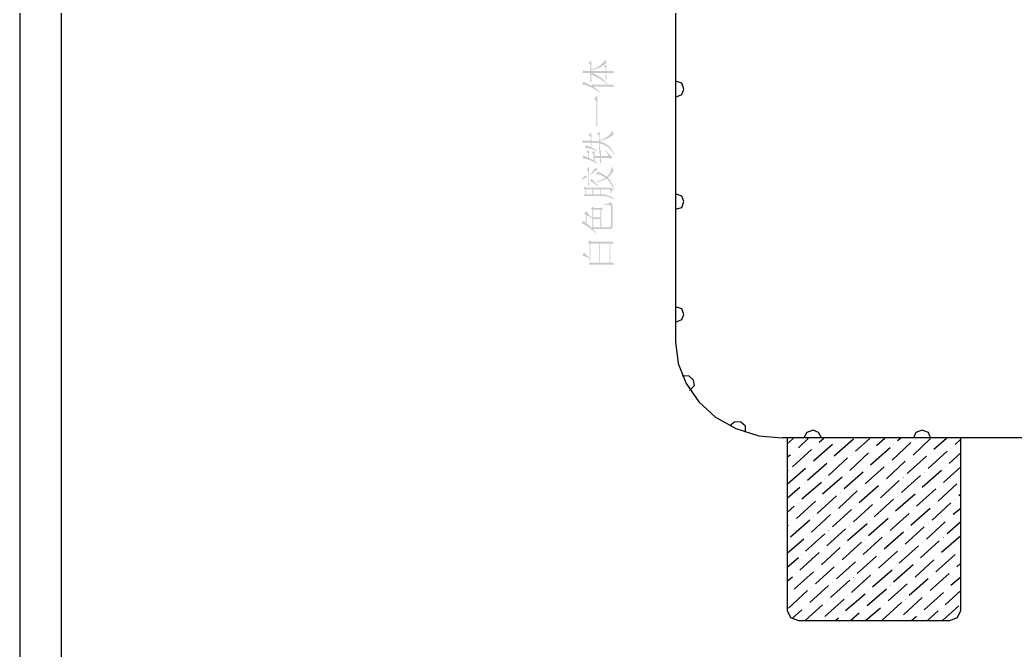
# Model space of a CAD drawing. Header units: millimetres. Extents: x 19 to 191, y 8 to 260.
# Drawn here: x 19.3 to 69.8, y 169.3 to 201.3 of the extents above; entities that cross this region are included whole.
import ezdxf

# ---------------------------------------------------------------- set-up
doc = ezdxf.new("R2010")
doc.units = ezdxf.units.MM
doc.layers.get('0').update_dxf_attribs({"linetype": 'CONTINUOUS'})

msp = doc.modelspace()

# ---------------------------------------------------------------- hatches: boundary and pattern name
h = msp.add_hatch(color=7)
h.paths.add_polyline_path([(49.486965, 197.935576), (49.286736, 197.940813), (49.135289, 197.942742), (48.411544, 197.942742), (48.589379, 197.817961), (48.756053, 197.668788), (48.735107, 197.647842), (48.511176, 197.797842), (48.24673, 197.925103), (48.115179, 197.97709), (48.005022, 198.017294), (47.916363, 198.045716), (47.849304, 198.062356), (47.947972, 198.210082), (47.976084, 198.153858), (48.183203, 198.053537), (48.341539, 197.97802), (48.404378, 198.090468), (48.453987, 198.034244), (49.430741, 198.034244)])
h.paths.add_polyline_path([(49.156787, 198.729878), (49.430741, 198.737043), (49.479799, 198.624596), (49.291972, 198.629832), (49.177733, 198.631761), (49.086231, 198.631761), (49.086231, 198.519313), (49.107177, 198.350642), (49.044339, 198.287252), (49.044339, 198.631761), (48.369651, 198.631761), (48.61191, 198.517246), (48.819443, 198.385368), (48.993489, 198.239503), (49.135289, 198.083302), (49.114343, 198.062356), (48.961863, 198.19637), (48.756053, 198.332451), (48.529573, 198.452892), (48.313427, 198.54026), (48.313427, 198.385368), (48.334373, 198.216696), (48.270984, 198.153858), (48.270984, 198.631761), (48.060419, 198.631761), (47.974361, 198.629832), (47.85647, 198.624596), (47.93364, 198.793267), (47.982698, 198.729878), (48.270984, 198.729878), (48.270984, 199.046275), (48.179482, 199.137777), (48.313427, 199.271171), (48.313427, 198.793267), (48.579595, 198.902684), (48.787472, 199.035251), (48.93258, 199.173261), (49.009061, 199.299283), (49.037173, 199.299283), (49.053158, 199.20599), (49.100563, 199.151557), (48.986048, 199.048687), (48.797945, 198.937135), (48.564368, 198.834333), (48.313427, 198.75799), (48.313427, 198.729878), (49.044339, 198.729878), (49.044339, 198.870438), (48.960003, 198.954774), (49.086231, 199.081553), (49.086231, 198.729878)])
msp.add_hatch(color=7).paths.add_polyline_path([(48.57305, 195.876766), (48.57305, 197.183698), (48.460602, 197.324258), (48.615493, 197.479149), (48.615493, 196.129774), (48.620799, 196.026008), (48.636439, 195.939605)])
h = msp.add_hatch(color=7)
h.paths.add_polyline_path([(48.320042, 194.864532), (48.490781, 194.780196), (48.622659, 194.69586), (48.608327, 194.674913), (48.487706, 194.724411), (48.343262, 194.767862), (48.174943, 194.805216), (47.982698, 194.83642), (48.067034, 194.99076), (48.095146, 194.934536), (48.169078, 194.909731), (48.278149, 194.878312), (48.278149, 195.089427), (47.842138, 195.082262), (47.926474, 195.243768), (47.976084, 195.187544), (48.278149, 195.187544), (48.278149, 195.384328), (48.179482, 195.475829), (48.320042, 195.602609), (48.320042, 195.187544), (48.699829, 195.166598), (48.699829, 195.447717), (48.601162, 195.539219), (48.741722, 195.665447), (48.741722, 195.215656), (48.973344, 195.300302), (49.154788, 195.407065), (49.286107, 195.535946), (49.367351, 195.686945), (49.395463, 195.686945), (49.409657, 195.595236), (49.466018, 195.532053), (49.325872, 195.409985), (49.15844, 195.310809), (48.963723, 195.234474), (48.741722, 195.180929), (48.741722, 195.159432), (48.988545, 195.074372), (49.194958, 194.938257), (49.361064, 194.751085), (49.486965, 194.512856), (49.466018, 194.499076), (49.320601, 194.705368), (49.151412, 194.867839), (48.958452, 194.986488), (48.741722, 195.061315), (48.741722, 194.906424), (48.763219, 194.737752), (48.699829, 194.674913), (48.699829, 195.068481), (48.320042, 195.089427)])
h.paths.add_polyline_path([(49.198679, 194.407574), (49.030007, 194.69586), (49.050953, 194.716806), (49.162299, 194.578847), (49.256694, 194.474271), (49.334347, 194.403182), (49.395463, 194.365682), (49.290181, 194.267014), (49.246428, 194.298778), (49.184899, 194.309458), (48.805111, 194.309458), (48.805111, 194.267014), (48.826057, 194.098342), (48.763219, 194.034953), (48.763219, 194.309458), (48.482099, 194.309458), (48.482099, 194.168898), (48.629274, 194.042118), (48.615493, 194.021172), (48.473176, 194.102416), (48.299233, 194.177511), (48.093665, 194.246507), (47.85647, 194.309458), (47.940806, 194.470964), (47.968918, 194.41474), (48.081366, 194.365544), (48.165702, 194.330404), (48.165702, 194.534354), (48.0742, 194.61869), (48.207594, 194.737752), (48.207594, 194.316072), (48.336027, 194.249444), (48.439656, 194.189844), (48.439656, 194.49191), (48.35532, 194.576246), (48.482099, 194.688694), (48.482099, 194.407574), (48.763219, 194.407574), (48.763219, 194.534354), (48.685498, 194.61869), (48.805111, 194.723972), (48.805111, 194.407574)])
h = msp.add_hatch(color=7)
h.paths.add_polyline_path([(47.835524, 193.213069), (47.898776, 193.322624), (47.947972, 193.385049), (47.99014, 193.412747), (48.032307, 193.419775), (48.091839, 193.391663), (48.109478, 193.360244), (48.093699, 193.335577), (48.046088, 193.318352), (47.954724, 193.274254), (47.849304, 193.198738)])
h.paths.add_polyline_path([(48.158536, 192.88234), (48.158536, 193.655695), (48.0742, 193.740031), (48.200979, 193.859645), (48.200979, 193.114402), (48.221926, 192.94573)])
h.paths.add_polyline_path([(48.242872, 193.14968), (48.348154, 193.275908), (48.369651, 193.213069), (48.552379, 193.028412), (48.678883, 192.86856), (48.657386, 192.854228), (48.446821, 193.030066), (48.336165, 193.102069)])
h.paths.add_polyline_path([(48.285315, 193.479858), (48.35656, 193.601883), (48.415402, 193.687115), (48.463771, 193.742098), (48.503045, 193.774758), (48.552103, 193.796255), (48.615493, 193.774758), (48.650771, 193.740031), (48.63327, 193.717156), (48.580215, 193.690973), (48.459155, 193.609944), (48.306261, 193.466077)])
h.paths.add_polyline_path([(48.699829, 193.599471), (48.924794, 193.483372), (49.107177, 193.360244), (49.199781, 193.465802), (49.265927, 193.571359), (49.312367, 193.695865), (49.346405, 193.859645), (49.367351, 193.859645), (49.393671, 193.773173), (49.458853, 193.711919), (49.39815, 193.587827), (49.328766, 193.483165), (49.163401, 193.311186), (49.254007, 193.201287), (49.342546, 193.068651), (49.426055, 192.904527), (49.501296, 192.699888), (49.473184, 192.692722), (49.385954, 192.875106), (49.279708, 193.043846), (49.173461, 193.177516), (49.086231, 193.254962), (48.837082, 193.142514), (48.715057, 193.100277), (48.608327, 193.07251), (48.601162, 193.100622), (48.749482, 193.160962), (48.870361, 193.216239), (48.963853, 193.266348), (49.030007, 193.311186), (48.946205, 193.366075), (48.842043, 193.418328), (48.717623, 193.467998), (48.57305, 193.515135), (48.664551, 193.64853)])
h.paths.add_polyline_path([(48.032307, 192.474992), (48.369651, 192.474992), (48.369651, 192.720834), (48.032307, 192.720834)])
h.paths.add_polyline_path([(48.411544, 192.474992), (48.756053, 192.474992), (48.756053, 192.720834), (48.411544, 192.720834)])
h.paths.add_polyline_path([(49.473184, 192.221984), (49.188757, 192.33774), (49.053296, 192.368263), (48.935198, 192.383491), (48.865736, 192.386471), (48.766457, 192.388727), (48.637309, 192.390157), (48.478241, 192.390656), (48.164944, 192.388727), (47.91986, 192.383491), (47.989864, 192.482158), (47.989864, 192.707054), (47.91986, 192.777058), (48.01081, 192.86856), (48.053254, 192.812336), (49.247737, 192.812336), (49.309542, 192.806135), (49.35357, 192.787531), (49.388573, 192.748119), (49.423575, 192.678942), (49.346405, 192.626025), (49.297347, 192.51027), (49.269235, 192.51027), (49.278812, 192.619824), (49.279708, 192.682249), (49.266547, 192.71105), (49.233957, 192.720834), (48.797945, 192.720834), (48.797945, 192.474992), (48.991491, 192.457216), (49.163952, 192.418768), (49.325459, 192.351796), (49.486965, 192.250096)])
h = msp.add_hatch(color=7)
h.paths.add_polyline_path([(48.411544, 191.301434), (48.776999, 191.301434), (48.776999, 191.687836), (48.411544, 191.687836)])
h.paths.add_polyline_path([(48.439656, 191.779337), (48.720775, 191.779337), (48.875667, 191.785952), (48.910393, 191.687836), (48.819443, 191.687836), (48.819443, 190.795418), (49.198679, 190.795418), (49.251088, 190.799656), (49.288458, 190.81981), (49.310843, 190.85588), (49.318293, 190.907866), (49.318293, 191.835561), (49.285909, 191.896746), (49.188206, 191.926512), (48.931891, 191.940844), (48.931891, 191.976121), (49.060324, 191.979498), (49.163952, 191.989902), (49.237471, 192.019736), (49.275849, 192.081403), (49.370865, 191.993209), (49.402629, 191.870288), (49.402629, 190.837311), (49.392922, 190.776238), (49.363837, 190.733613), (49.315425, 190.709489), (49.247737, 190.703916), (48.404378, 190.703916), (48.580215, 190.464689), (48.559269, 190.450909), (48.416987, 190.599254), (48.242872, 190.749667), (48.044503, 190.887264), (47.828358, 190.998817), (47.926474, 191.146542), (47.947972, 191.090318), (48.032307, 191.020314), (48.032307, 191.420496), (47.954586, 191.483886), (48.088531, 191.61728), (48.109478, 191.550721), (48.158536, 191.47672), (48.243216, 191.388664), (48.369651, 191.279936), (48.369651, 191.673504), (48.299096, 191.729728), (48.390597, 191.842176)])
h.paths.add_polyline_path([(48.0742, 190.998817), (48.218618, 190.877687), (48.341539, 190.767306), (48.369651, 190.802033), (48.369651, 191.238044), (48.0742, 191.413882)])
h.paths.add_polyline_path([(48.411544, 190.795418), (48.776999, 190.795418), (48.776999, 191.209932), (48.411544, 191.209932)])
h = msp.add_hatch(color=7)
h.paths.add_polyline_path([(48.306261, 190.05732), (48.537386, 190.057424), (48.742118, 190.057742), (48.920468, 190.058279), (49.072451, 190.059042), (49.198078, 190.060038), (49.297364, 190.061273), (49.37032, 190.062753), (49.41696, 190.064486), (49.451687, 189.958652), (49.283015, 189.958652), (49.283015, 188.996231), (49.430741, 188.996231), (49.473184, 188.890397), (48.819443, 188.897563), (48.179482, 188.890397), (48.229091, 188.996231), (48.229091, 189.193014), (48.113431, 189.256266), (48.012808, 189.305462), (47.927172, 189.340602), (47.85647, 189.361686), (47.961752, 189.523192), (47.989028, 189.471206), (48.042712, 189.407024), (48.12275, 189.330646), (48.229091, 189.242073), (48.229091, 189.937706), (48.15137, 190.014876), (48.263818, 190.127324)])
h.paths.add_polyline_path([(48.270984, 188.996231), (48.699829, 188.996231), (48.699829, 189.958652), (48.270984, 189.958652)])
h.paths.add_polyline_path([(48.741722, 188.996231), (49.241123, 188.996231), (49.241123, 189.958652), (48.741722, 189.958652)])
at = {"true_color": 0x0000ff}
for points in [[(64.77, 180.008389), (64.791171, 180.008389), (64.791171, 180.029555), (64.77, 180.029555)], [(59.711167, 179.669722), (59.732338, 179.669722), (59.732338, 179.690888), (59.711167, 179.690888)], [(60.7695, 179.923722), (60.790666, 179.923722), (60.790666, 179.944888), (60.7695, 179.944888)], [(63.669333, 179.733222), (63.690499, 179.733222), (63.690499, 179.754399), (63.669333, 179.754399)], [(66.590333, 179.563889), (66.611499, 179.563889), (66.611499, 179.585055), (66.590333, 179.585055)], [(58.631667, 179.394556), (58.652833, 179.394556), (58.652833, 179.415722), (58.631667, 179.415722)], [(61.5315, 179.204056), (61.552666, 179.204056), (61.552666, 179.225232), (61.5315, 179.225232)], [(62.611, 179.479222), (62.632166, 179.479222), (62.632166, 179.500388), (62.611, 179.500388)], [(64.473667, 179.055889), (64.494833, 179.055889), (64.494833, 179.077055), (64.473667, 179.077055)], [(65.532, 179.309889), (65.553166, 179.309889), (65.553166, 179.331055), (65.532, 179.331055)], [(59.414833, 178.696056), (59.435999, 178.696056), (59.435999, 178.717222), (59.414833, 178.717222)], [(60.473167, 178.950056), (60.494333, 178.950056), (60.494333, 178.971222), (60.473167, 178.971222)], [(62.335833, 178.526722), (62.356999, 178.526722), (62.356999, 178.547888), (62.335833, 178.547888)], [(63.394167, 178.780722), (63.415333, 178.780722), (63.415333, 178.801888), (63.394167, 178.801888)], [(66.294, 178.611389), (66.315166, 178.611389), (66.315166, 178.632555), (66.294, 178.632555)], [(58.335333, 178.420889), (58.356499, 178.420889), (58.356499, 178.442055), (58.335333, 178.442055)], [(60.176833, 177.997556), (60.197999, 177.997556), (60.197999, 178.018722), (60.176833, 178.018722)], [(61.235167, 178.272722), (61.256333, 178.272722), (61.256333, 178.293888), (61.235167, 178.293888)], [(64.177333, 178.082222), (64.198499, 178.082222), (64.198499, 178.103388), (64.177333, 178.103388)], [(65.235667, 178.336222), (65.256833, 178.336222), (65.256833, 178.357388), (65.235667, 178.357388)], [(59.1185, 177.743556), (59.139666, 177.743556), (59.139666, 177.764722), (59.1185, 177.764722)], [(62.0395, 177.553056), (62.060666, 177.553056), (62.060666, 177.574222), (62.0395, 177.574222)], [(63.097833, 177.807056), (63.118999, 177.807056), (63.118999, 177.828222), (63.097833, 177.828222)], [(65.997667, 177.637722), (66.018833, 177.637722), (66.018833, 177.658888), (65.997667, 177.658888)], [(67.098333, 177.912889), (67.119499, 177.912889), (67.119499, 177.934055), (67.098333, 177.934055)], [(59.901667, 177.023889), (59.922833, 177.023889), (59.922833, 177.045055), (59.901667, 177.045055)], [(60.96, 177.299056), (60.981166, 177.299056), (60.981166, 177.320222), (60.96, 177.320222)], [(63.881, 177.129722), (63.902166, 177.129722), (63.902166, 177.150888), (63.881, 177.150888)], [(64.939333, 177.383722), (64.960499, 177.383722), (64.960499, 177.404888), (64.939333, 177.404888)], [(58.843333, 176.769889), (58.864499, 176.769889), (58.864499, 176.791055), (58.843333, 176.791055)], [(61.743167, 176.600556), (61.764333, 176.600556), (61.764333, 176.621722), (61.743167, 176.621722)], [(62.8015, 176.854556), (62.822666, 176.854556), (62.822666, 176.875722), (62.8015, 176.875722)], [(65.7225, 176.685222), (65.743666, 176.685222), (65.743666, 176.706388), (65.7225, 176.706388)], [(66.802, 176.960389), (66.823166, 176.960389), (66.823166, 176.981555), (66.802, 176.981555)], [(59.605333, 176.071389), (59.626499, 176.071389), (59.626499, 176.092555), (59.605333, 176.092555)], [(60.663667, 176.346556), (60.684833, 176.346556), (60.684833, 176.367722), (60.663667, 176.367722)], [(63.605833, 176.177222), (63.626999, 176.177222), (63.626999, 176.198388), (63.605833, 176.198388)], [(64.664167, 176.431222), (64.685333, 176.431222), (64.685333, 176.452388), (64.664167, 176.452388)], [(66.505667, 175.986722), (66.526833, 175.986722), (66.526833, 176.007888), (66.505667, 176.007888)], [(58.547, 175.817389), (58.568166, 175.817389), (58.568166, 175.838555), (58.547, 175.838555)], [(61.446833, 175.626889), (61.467999, 175.626889), (61.467999, 175.648055), (61.446833, 175.648055)], [(62.505167, 175.902056), (62.526333, 175.902056), (62.526333, 175.923222), (62.505167, 175.923222)], [(64.367833, 175.457556), (64.388999, 175.457556), (64.388999, 175.478722), (64.367833, 175.478722)], [(65.426167, 175.711556), (65.447333, 175.711556), (65.447333, 175.732722), (65.426167, 175.732722)], [(59.309, 175.097722), (59.330171, 175.097722), (59.330171, 175.118888), (59.309, 175.118888)], [(60.367333, 175.372889), (60.388499, 175.372889), (60.388499, 175.394055), (60.367333, 175.394055)], [(63.3095, 175.203556), (63.330666, 175.203556), (63.330666, 175.224722), (63.3095, 175.224722)], [(66.209333, 175.034222), (66.230499, 175.034222), (66.230499, 175.055388), (66.209333, 175.055388)], [(61.171667, 174.674389), (61.192833, 174.674389), (61.192833, 174.695555), (61.171667, 174.695555)], [(62.23, 174.928389), (62.251166, 174.928389), (62.251166, 174.949555), (62.23, 174.949555)], [(64.0715, 174.505056), (64.092666, 174.505056), (64.092666, 174.526222), (64.0715, 174.526222)], [(65.129833, 174.780222), (65.150999, 174.780222), (65.150999, 174.801399), (65.129833, 174.801399)], [(59.012667, 174.145222), (59.033833, 174.145222), (59.033833, 174.166388), (59.012667, 174.166388)], [(60.071, 174.420389), (60.092171, 174.420389), (60.092171, 174.441555), (60.071, 174.441555)], [(61.933667, 173.975889), (61.954833, 173.975889), (61.954833, 173.997055), (61.933667, 173.997055)], [(63.013167, 174.251056), (63.034333, 174.251056), (63.034333, 174.272232), (63.013167, 174.272232)], [(65.934167, 174.060556), (65.955333, 174.060556), (65.955333, 174.081722), (65.934167, 174.081722)], [(66.9925, 174.314556), (67.013666, 174.314556), (67.013666, 174.335722), (66.9925, 174.335722)], [(59.795833, 173.467889), (59.816999, 173.467889), (59.816999, 173.489055), (59.795833, 173.489055)], [(60.875333, 173.721889), (60.896499, 173.721889), (60.896499, 173.743065), (60.875333, 173.743065)], [(63.775167, 173.531389), (63.796338, 173.531389), (63.796338, 173.552555), (63.775167, 173.552555)], [(64.8335, 173.785389), (64.854671, 173.785389), (64.854671, 173.806555), (64.8335, 173.806555)], [(58.7375, 173.192722), (58.758666, 173.192722), (58.758666, 173.213899), (58.7375, 173.213899)], [(61.637333, 173.002222), (61.658499, 173.002222), (61.658499, 173.023388), (61.637333, 173.023388)], [(62.695667, 173.277389), (62.716833, 173.277389), (62.716833, 173.298555), (62.695667, 173.298555)], [(65.637833, 173.108056), (65.658999, 173.108056), (65.658999, 173.129222), (65.637833, 173.129222)], [(66.696167, 173.362056), (66.717333, 173.362056), (66.717333, 173.383222), (66.696167, 173.383222)], [(59.4995, 172.494222), (59.520666, 172.494222), (59.520666, 172.515388), (59.4995, 172.515388)], [(60.579, 172.748222), (60.600166, 172.748222), (60.600166, 172.769388), (60.579, 172.769388)], [(63.5, 172.578889), (63.521171, 172.578889), (63.521171, 172.600055), (63.5, 172.600055)], [(64.558333, 172.854056), (64.579505, 172.854056), (64.579505, 172.875222), (64.558333, 172.875222)], [(58.441167, 172.219056), (58.462333, 172.219056), (58.462333, 172.240222), (58.441167, 172.240222)], [(61.341, 172.070889), (61.362166, 172.070889), (61.362166, 172.092055), (61.341, 172.092055)], [(62.399333, 172.324889), (62.420499, 172.324889), (62.420499, 172.346055), (62.399333, 172.346055)], [(65.3415, 172.134389), (65.362666, 172.134389), (65.362666, 172.155565), (65.3415, 172.155565)], [(66.399833, 172.388389), (66.420999, 172.388389), (66.420999, 172.409555), (66.399833, 172.409555)], [(59.203167, 171.541722), (59.224333, 171.541722), (59.224333, 171.562888), (59.203167, 171.562888)], [(60.282667, 171.795722), (60.303833, 171.795722), (60.303833, 171.816888), (60.282667, 171.816888)], [(63.203667, 171.605222), (63.224833, 171.605222), (63.224833, 171.626399), (63.203667, 171.626399)], [(64.262, 171.880389), (64.283166, 171.880389), (64.283166, 171.901555), (64.262, 171.901555)], [(66.1035, 171.435889), (66.124666, 171.435889), (66.124666, 171.457055), (66.1035, 171.457055)], [(61.065833, 171.097222), (61.087005, 171.097222), (61.087005, 171.118388), (61.065833, 171.118388)], [(62.124167, 171.351222), (62.145338, 171.351222), (62.145338, 171.372388), (62.124167, 171.372388)], [(63.965667, 170.927889), (63.986838, 170.927889), (63.986838, 170.949055), (63.965667, 170.949055)], [(65.045167, 171.181889), (65.066333, 171.181889), (65.066333, 171.203055), (65.045167, 171.203055)], [(60.0075, 170.822056), (60.028671, 170.822056), (60.028671, 170.843222), (60.0075, 170.843222)]]:
    msp.add_hatch(color=5, dxfattribs=at).paths.add_polyline_path(points)

# ---------------------------------------------------------------- linework, layer by layer
at = {"color": 7}
for points in [[(190.5635, 260.124222), (19.282833, 260.124222), (19.282833, 29.111222), (190.5635, 29.111222)], [(21.3995, 258.198056), (188.425667, 258.198056), (188.425667, 31.037389), (21.3995, 31.037389)]]:
    msp.add_lwpolyline(points, close=True, dxfattribs=at)
for points in [[(52.599167, 204.921556), (52.599167, 184.982556)], [(52.599167, 197.407389), (52.916667, 197.534389), (53.0225, 197.809556), (52.916667, 198.105889), (52.599167, 198.211722)], [(52.599167, 191.713556), (52.916667, 191.798222), (53.0225, 192.094556), (52.916667, 192.369722), (52.599167, 192.496722)], [(52.599167, 185.977389), (52.916667, 186.104389), (53.0225, 186.358389), (52.916667, 186.654722), (52.599167, 186.760556)], [(52.599167, 184.982556), (52.726167, 183.881889), (53.128333, 182.865889), (53.7845, 181.934556), (54.631167, 181.151389), (55.668333, 180.579889), (56.8325, 180.198889), (58.017833, 180.093056)], [(53.297667, 182.506056), (53.551667, 182.760056), (53.509333, 183.035222), (53.2765, 183.246889), (52.937833, 183.225722)], [(56.155167, 180.389389), (56.155167, 180.685722), (55.922333, 180.897389), (55.604833, 180.918556), (55.350833, 180.706889)], [(88.9, 180.093056), (58.017833, 180.093056)], [(60.0075, 180.093056), (59.859333, 180.368222), (59.584167, 180.495222), (59.266667, 180.368222), (59.1185, 180.093056)], [(65.553167, 180.093056), (65.447333, 180.368222), (65.129833, 180.495222), (64.812333, 180.368222), (64.685333, 180.093056)]]:
    msp.add_lwpolyline(points, dxfattribs=at)
at = {"color": 5, "true_color": 0x0000ff}
for points in [[(58.271833, 180.093056), (58.271833, 171.330056), (58.441167, 170.970222), (58.843333, 170.822056), (66.526833, 170.822056), (66.929, 170.970222), (67.098333, 171.330056), (67.098333, 180.093056)], [(58.568167, 180.071889), (58.271833, 179.796722)], [(59.330167, 180.071889), (58.843333, 179.585056)], [(60.1345, 180.071889), (59.901667, 179.860222)], [(61.637686, 180.029203), (60.664019, 179.161369)], [(62.463186, 180.071536), (61.743519, 179.415369)], [(63.224833, 180.071536), (62.8015, 179.690536)], [(64.029167, 180.071536), (63.881, 179.944536)], [(65.553167, 180.071536), (64.664167, 179.224869)], [(66.3575, 180.071536), (65.7225, 179.500036)], [(67.098333, 180.029203), (66.802, 179.754036)], [(60.579, 179.754389), (59.605333, 178.907722)], [(63.5, 179.584703), (62.505167, 178.716869)], [(64.558333, 179.859869), (63.605833, 178.970869)], [(58.441167, 179.225222), (58.271833, 179.119389)], [(59.4995, 179.500389), (58.547, 178.632556)], [(61.341353, 179.076703), (60.367686, 178.187703)], [(62.399686, 179.330703), (61.447186, 178.441703)], [(65.3415, 179.161369), (64.367833, 178.293536)], [(66.399833, 179.415369), (65.426167, 178.547536)], [(67.098333, 179.330703), (66.505667, 178.801536)], [(59.203167, 178.547889), (58.271833, 177.722389)], [(60.282667, 178.801889), (59.309, 177.934056)], [(63.203667, 178.632203), (62.23, 177.764369)], [(64.262, 178.907369), (63.3095, 178.018369)], [(67.098333, 178.632203), (66.209333, 177.827869)], [(61.066186, 178.103036), (60.071353, 177.235203)], [(62.124167, 178.357036), (61.171667, 177.510369)], [(65.045167, 178.187703), (64.0715, 177.319869)], [(66.1035, 178.441703), (65.129833, 177.573869)], [(58.906833, 177.574222), (58.271833, 177.023889)], [(60.007853, 177.827869), (59.013019, 176.981203)], [(62.907333, 177.658536), (61.933667, 176.790703)], [(63.965667, 177.933703), (63.013167, 177.044703)], [(65.828333, 177.510369), (64.8335, 176.621369)], [(66.886667, 177.764369), (65.934167, 176.875369)], [(60.7695, 177.150536), (59.795833, 176.261536)], [(61.827833, 177.404536), (60.875333, 176.515536)], [(64.77, 177.235203), (63.775167, 176.367369)], [(67.098333, 177.235203), (66.9925, 177.150536)], [(58.632019, 176.621369), (58.272186, 176.303869)], [(59.711519, 176.875369), (58.737853, 176.007536)], [(62.611, 176.706036), (61.637333, 175.838203)], [(63.669333, 176.981203), (62.695667, 176.092203)], [(65.532, 176.515536), (64.558333, 175.647703)], [(66.590333, 176.790703), (65.637833, 175.922869)], [(67.098333, 176.515536), (66.696167, 176.198036)], [(60.473167, 176.198036), (59.4995, 175.309036)], [(61.5315, 176.452036), (60.579, 175.584203)], [(63.394167, 176.007536), (62.399333, 175.118536)], [(64.473667, 176.261536), (63.5, 175.393703)], [(58.335686, 175.647703), (58.272186, 175.626536)], [(59.414833, 175.922869), (58.441167, 175.055036)], [(61.235167, 175.478369), (60.282667, 174.610536)], [(62.335833, 175.732369), (61.341, 174.864536)], [(65.235667, 175.584203), (64.262, 174.695203)], [(66.294, 175.838203), (65.3415, 174.949203)], [(67.098333, 175.838203), (66.399833, 175.224369)], [(60.176833, 175.224369), (59.203167, 174.335369)], [(63.097833, 175.055036), (62.124167, 174.166036)], [(64.177333, 175.309036), (63.203667, 174.441203)], [(67.098333, 175.118536), (66.1035, 174.271869)], [(59.1185, 174.949203), (58.271833, 174.229536)], [(60.96, 174.525869), (60.0075, 173.658036)], [(62.0395, 174.801036), (61.065833, 173.912036)], [(64.939333, 174.610536), (63.965667, 173.742703)], [(65.997667, 174.864536), (65.045167, 173.996703)], [(58.843333, 173.996703), (58.271833, 173.509869)], [(59.901667, 174.271869), (58.906833, 173.382869)], [(62.8015, 174.081369), (61.827833, 173.213536)], [(63.881, 174.335369), (62.907333, 173.488703)], [(66.802, 174.166036), (65.828333, 173.298203)], [(60.663667, 173.552203), (59.711167, 172.684369)], [(61.743167, 173.806203), (60.7695, 172.938369)], [(64.664167, 173.658036), (63.669333, 172.769036)], [(65.7225, 173.912036), (64.77, 173.023036)], [(67.098333, 173.742703), (66.886667, 173.552203)], [(58.547, 173.023036), (58.271833, 172.811369)], [(59.605333, 173.298203), (58.631667, 172.409203)], [(62.505167, 173.128869), (61.5315, 172.239869)], [(63.605833, 173.382869), (62.611, 172.515036)], [(66.505667, 173.213536), (65.532, 172.345703)], [(67.098333, 173.023036), (66.590333, 172.599703)], [(60.367333, 172.599703), (59.414833, 171.731869)], [(61.446833, 172.874869), (60.473167, 171.985869)], [(64.367833, 172.684369), (63.394167, 171.816536)], [(65.426167, 172.938369), (64.473667, 172.091703)], [(59.309, 172.345703), (58.335333, 171.456703)], [(62.23, 172.155203), (61.235167, 171.308536)], [(63.3095, 172.409203), (62.335833, 171.562536)], [(65.129833, 171.985869), (64.177333, 171.118036)], [(66.209333, 172.239869), (65.235667, 171.372036)], [(67.098333, 172.345703), (66.294, 171.626036)], [(60.071, 171.626036), (59.182, 170.821703)], [(61.171667, 171.901203), (60.176833, 171.033369)], [(63.013167, 171.456703), (62.272333, 170.821703)], [(64.0715, 171.731869), (63.097833, 170.842869)], [(66.9925, 171.562536), (66.167, 170.821703)], [(59.012667, 171.372036), (58.525833, 170.927536)], [(60.875333, 170.948703), (60.748333, 170.821703)], [(61.933667, 171.202703), (61.510333, 170.821703)], [(64.8335, 171.033369), (64.600667, 170.821703)], [(65.934167, 171.308536), (65.405, 170.821703)]]:
    msp.add_lwpolyline(points, dxfattribs=at)

doc.saveas('drawing.dxf')
